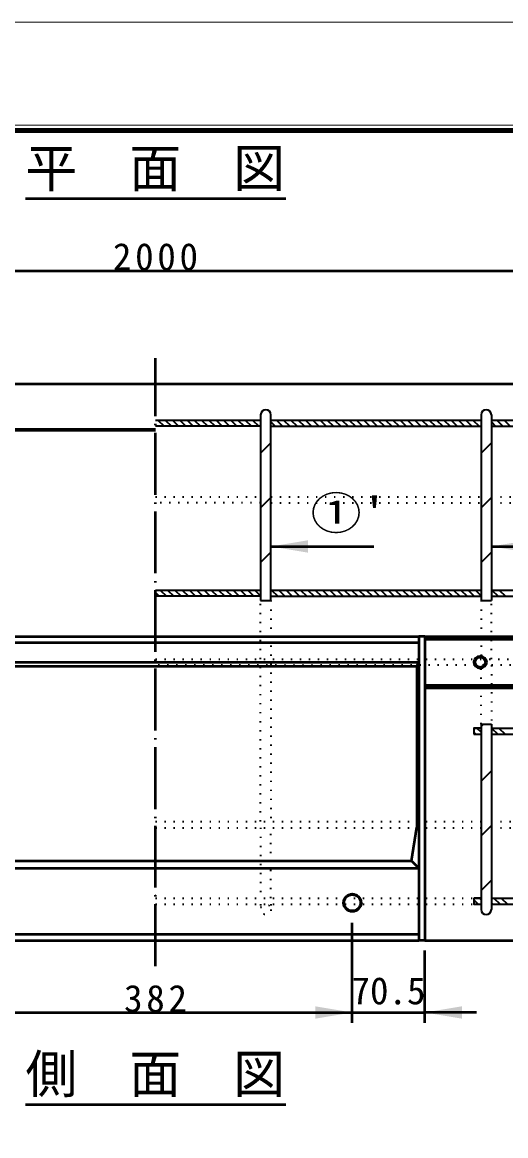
# Model space of a CAD drawing. Units: millimetres, scale not verified. Extents: x -2102 to 2102, y -1485 to 1485.
# Drawn here: x 704 to 1173, y 404 to 1485 of the extents above; entities that cross this region are included whole.
import ezdxf
from ezdxf.enums import TextEntityAlignment as Align

# ---------------------------------------------------------------- set-up
doc = ezdxf.new("R2010")
doc.units = ezdxf.units.MM
doc.header["$LTSCALE"] = 5
doc.linetypes.add('DOTTED', pattern=[1.75, 0.25, -1.5])
doc.linetypes.add('LONG_DASHED_DOTTED', pattern=[15.25, 12, -1.5, 0.25, -1.5])
doc.layers.add('0-0_V-nasSTD', color=7, linetype='Continuous', lineweight=35)
doc.layers.add('0-1_0', color=7, linetype='Continuous', lineweight=50)
doc.styles.add('ＭＳ ゴシック', font='')
doc.styles.get('ＭＳ ゴシック').set_extended_font_data('MS Gothic')

msp = doc.modelspace()

# ---------------------------------------------------------------- linework, layer by layer
at = {"layer": '0-0_V-nasSTD'}
for p, q in [((935.5, 1103.887), (935.5, 923.887)), ((1149.5, 1103.887), (1149.5, 923.887)), ((1159.5, 1103.887), (1159.5, 923.887)), ((833.5, 1098.887), (935.5, 1098.887)), ((833.5, 1094.037), (834.65, 1092.887)), ((935.5, 1092.887), (833.5, 1092.887)), ((835.721, 1098.887), (841.721, 1092.887)), ((842.792, 1098.887), (848.792, 1092.887)), ((849.864, 1098.887), (855.864, 1092.887)), ((856.935, 1098.887), (862.935, 1092.887)), ((864.006, 1098.887), (870.006, 1092.887)), ((871.077, 1098.887), (877.077, 1092.887)), ((878.148, 1098.887), (884.148, 1092.887)), ((885.219, 1098.887), (891.219, 1092.887)), ((892.29, 1098.887), (898.29, 1092.887)), ((899.361, 1098.887), (905.361, 1092.887)), ((906.432, 1098.887), (912.432, 1092.887)), ((913.503, 1098.887), (919.503, 1092.887)), ((920.574, 1098.887), (926.574, 1092.887)), ((927.645, 1098.887), (933.645, 1092.887)), ((934.716, 1098.887), (935.5, 1098.103)), ((945.5, 1098.887), (1149.5, 1098.887)), ((945.5, 1097.042), (949.655, 1092.887)), ((945.5, 1092.887), (1149.5, 1092.887)), ((950.726, 1098.887), (956.726, 1092.887)), ((957.798, 1098.887), (963.798, 1092.887)), ((964.869, 1098.887), (970.869, 1092.887)), ((971.94, 1098.887), (977.94, 1092.887)), ((979.011, 1098.887), (985.011, 1092.887)), ((986.082, 1098.887), (992.082, 1092.887)), ((993.153, 1098.887), (999.153, 1092.887)), ((1000.224, 1098.887), (1006.224, 1092.887)), ((1007.295, 1098.887), (1013.295, 1092.887)), ((1014.366, 1098.887), (1020.366, 1092.887)), ((1021.437, 1098.887), (1027.437, 1092.887)), ((1028.508, 1098.887), (1034.508, 1092.887)), ((1035.579, 1098.887), (1041.579, 1092.887)), ((1042.65, 1098.887), (1048.65, 1092.887)), ((1049.721, 1098.887), (1055.721, 1092.887)), ((1056.792, 1098.887), (1062.792, 1092.887)), ((1063.864, 1098.887), (1069.864, 1092.887)), ((1070.935, 1098.887), (1076.935, 1092.887)), ((1078.006, 1098.887), (1084.006, 1092.887)), ((1085.077, 1098.887), (1091.077, 1092.887)), ((1092.148, 1098.887), (1098.148, 1092.887)), ((1099.219, 1098.887), (1105.219, 1092.887)), ((1106.29, 1098.887), (1112.29, 1092.887)), ((1113.361, 1098.887), (1119.361, 1092.887)), ((1120.432, 1098.887), (1126.432, 1092.887)), ((1127.503, 1098.887), (1133.503, 1092.887)), ((1134.574, 1098.887), (1140.574, 1092.887)), ((1141.645, 1098.887), (1147.645, 1092.887)), ((1148.716, 1098.887), (1149.5, 1098.103)), ((1159.5, 1098.887), (1363.5, 1098.887)), ((1159.5, 1097.042), (1163.655, 1092.887)), ((1159.5, 1092.887), (1363.5, 1092.887)), ((1164.726, 1098.887), (1170.726, 1092.887)), ((1171.798, 1098.887), (1177.798, 1092.887)), ((935.5, 1066.639), (945.5, 1076.639)), ((1149.5, 1066.639), (1159.5, 1076.639)), ((935.5, 1013.606), (945.5, 1023.606)), ((1149.5, 1013.606), (1159.5, 1023.606)), ((935.5, 960.573), (945.5, 970.573)), ((1149.5, 960.573), (1159.5, 970.573)), ((833.5, 933.887), (935.5, 933.887)), ((833.5, 931.402), (837.016, 927.887)), ((838.087, 933.887), (844.087, 927.887)), ((845.158, 933.887), (851.158, 927.887)), ((852.229, 933.887), (858.229, 927.887)), ((859.3, 933.887), (865.3, 927.887)), ((866.371, 933.887), (872.371, 927.887)), ((873.442, 933.887), (879.442, 927.887)), ((880.513, 933.887), (886.513, 927.887)), ((887.584, 933.887), (893.584, 927.887)), ((894.655, 933.887), (900.655, 927.887)), ((901.726, 933.887), (907.726, 927.887)), ((908.798, 933.887), (914.798, 927.887)), ((915.869, 933.887), (921.869, 927.887)), ((922.94, 933.887), (928.94, 927.887)), ((930.011, 933.887), (935.5, 928.397)), ((945.5, 933.887), (1149.5, 933.887)), ((946.021, 933.887), (952.021, 927.887)), ((953.092, 933.887), (959.092, 927.887)), ((960.163, 933.887), (966.163, 927.887)), ((967.234, 933.887), (973.234, 927.887)), ((974.305, 933.887), (980.305, 927.887)), ((981.376, 933.887), (987.376, 927.887)), ((988.447, 933.887), (994.447, 927.887)), ((995.518, 933.887), (1001.518, 927.887)), ((1002.589, 933.887), (1008.589, 927.887)), ((1009.66, 933.887), (1015.66, 927.887)), ((1016.731, 933.887), (1022.731, 927.887)), ((1023.803, 933.887), (1029.803, 927.887)), ((1030.874, 933.887), (1036.874, 927.887)), ((1037.945, 933.887), (1043.945, 927.887)), ((1045.016, 933.887), (1051.016, 927.887)), ((1052.087, 933.887), (1058.087, 927.887)), ((1059.158, 933.887), (1065.158, 927.887)), ((1066.229, 933.887), (1072.229, 927.887)), ((1073.3, 933.887), (1079.3, 927.887)), ((1080.371, 933.887), (1086.371, 927.887)), ((1087.442, 933.887), (1093.442, 927.887)), ((1094.513, 933.887), (1100.513, 927.887)), ((1101.584, 933.887), (1107.584, 927.887)), ((1108.655, 933.887), (1114.655, 927.887)), ((1115.726, 933.887), (1121.726, 927.887)), ((1122.798, 933.887), (1128.798, 927.887)), ((1129.869, 933.887), (1135.869, 927.887)), ((1136.94, 933.887), (1142.94, 927.887)), ((1144.011, 933.887), (1149.5, 928.397)), ((1159.5, 933.887), (1363.5, 933.887)), ((1160.021, 933.887), (1166.021, 927.887)), ((1167.092, 933.887), (1173.092, 927.887)), ((935.5, 927.887), (833.5, 927.887)), ((945.5, 927.887), (1149.5, 927.887)), ((1149.5, 923.887), (1159.5, 923.887)), ((1159.5, 927.887), (1363.5, 927.887)), ((1142.5, 799.887), (1149.5, 799.887)), ((1142.5, 799.887), (1142.5, 793.887)), ((1145.528, 799.887), (1149.5, 795.915)), ((1149.5, 803.887), (1149.5, 623.887)), ((1149.5, 803.887), (1159.5, 803.887)), ((1149.5, 801.474), (1151.912, 803.887)), ((1159.5, 803.887), (1159.5, 623.887)), ((1159.5, 799.887), (1363.5, 799.887)), ((1159.671, 799.887), (1165.671, 793.887)), ((1166.742, 799.887), (1172.742, 793.887)), ((1142.5, 795.844), (1144.457, 793.887)), ((1142.5, 793.887), (1149.5, 793.887)), ((1142.5, 793.887), (1149.5, 793.887)), ((1159.5, 793.887), (1363.5, 793.887)), ((1149.5, 748.441), (1159.5, 758.441)), ((1149.5, 695.408), (1159.5, 705.408)), ((1149.5, 642.375), (1159.5, 652.375)), ((1142.5, 634.887), (1149.5, 634.887)), ((1142.5, 634.887), (1142.5, 628.887)), ((1149.5, 634.887), (1142.5, 634.887)), ((1142.5, 633.209), (1146.823, 628.887)), ((1142.5, 628.887), (1149.5, 628.887)), ((1147.894, 634.887), (1149.5, 633.281)), ((1159.5, 634.887), (1363.5, 634.887)), ((1159.5, 630.352), (1160.965, 628.887)), ((1159.5, 628.887), (1363.5, 628.887)), ((1162.036, 634.887), (1168.036, 628.887)), ((1169.107, 634.887), (1175.107, 628.887))]:
    msp.add_line(p, q, dxfattribs=at)
at = {"layer": '0-0_V-nasSTD', "linetype": 'DOTTED'}
for p, q in [((833.5, 1024.529), (935.5, 1024.529)), ((935.5, 1018.529), (833.5, 1018.529)), ((945.5, 1024.529), (1149.5, 1024.529)), ((945.5, 1018.529), (1149.5, 1018.529)), ((1159.5, 1024.529), (1363.5, 1024.529)), ((1159.5, 1018.529), (1363.5, 1018.529)), ((935.5, 709.244), (935.5, 923.887)), ((945.5, 923.887), (945.5, 709.244)), ((1149.5, 923.887), (1149.5, 866.887)), ((1159.5, 866.887), (1159.5, 923.887)), ((833.5, 866.887), (1808.5, 866.887)), ((1808.5, 860.887), (833.5, 860.887)), ((1149.5, 803.887), (1149.5, 860.887)), ((1159.5, 860.887), (1159.5, 803.887)), ((833.5, 709.244), (1149.5, 709.244)), ((833.5, 703.244), (1149.5, 703.244)), ((935.5, 703.244), (935.5, 634.887)), ((945.5, 634.887), (945.5, 703.244)), ((1159.5, 709.244), (1363.5, 709.244)), ((1159.5, 703.244), (1363.5, 703.244)), ((833.5, 634.887), (1142.5, 634.887)), ((833.5, 628.887), (1142.5, 628.887)), ((935.5, 628.887), (935.5, 623.887)), ((945.5, 628.887), (945.5, 623.887))]:
    msp.add_line(p, q, dxfattribs=at)
at = {"layer": '0-0_V-nasSTD', "lineweight": 50}
for p, q in [((1159.5, 976.208), (1933.5, 976.208)), ((1095, 888.887), (1833.5, 888.887)), ((1095, 886.387), (1833.5, 886.387)), ((1087.25, 859.987), (1087.25, 703.887)), ((1833.5, 841.387), (1095, 841.387)), ((1095, 838.887), (1833.5, 838.887)), ((1081.813, 671.057), (1087.25, 703.887))]:
    msp.add_line(p, q, dxfattribs=at)
at = {"layer": '0-0_V-nasSTD', "lineweight": 18}
for points in [[(-2102.5, -1485), (-2102.5, 1485), (2102.5, 1485), (2102.5, -1485)], [(-2002.5, -1385), (-2002.5, 1385), (2002.5, 1385), (2002.5, -1385)]]:
    msp.add_lwpolyline(points, close=True, dxfattribs=at)
at = {"layer": '0-0_V-nasSTD', "lineweight": 100}
msp.add_lwpolyline([(1997.5, -1380), (1997.5, 1380), (-1997.5, 1380)], dxfattribs=at)
at = {"layer": '0-0_V-nasSTD'}
for points in [[(935.5, 923.887), (945.5, 923.887), (945.5, 1103.887)], [(1149.5, 799.887), (1142.5, 799.887), (1142.5, 793.887)], [(1142.5, 634.887), (1142.5, 628.887), (1149.5, 628.887)]]:
    msp.add_lwpolyline(points, dxfattribs=at)
at = {"layer": '0-0_V-nasSTD', "lineweight": 50}
for centre, radius in [((1148.7, 863.887), 6), ((1148.7, 863.887), 5), ((1024.5, 630.387), 8.5), ((1024.5, 630.387), 8)]:
    msp.add_circle(centre, radius, dxfattribs=at)
at = {"layer": '0-0_V-nasSTD', "linetype": 'DOTTED'}
msp.add_circle((940.5, 623.887), 5, dxfattribs=at)
at = {"layer": '0-0_V-nasSTD'}
for centre, start, end in [((940.5, 1103.887), 0, 180), ((1154.5, 1103.887), 0, 180), ((1154.5, 623.887), 180, 0)]:
    msp.add_arc(centre, 5, start, end, dxfattribs=at)
for points in [[(945.5, 976.208), (981.5, 970.208), (981.5, 982.208)], [(1159.5, 976.208), (1195.5, 970.208), (1195.5, 982.208)], [(988.5, 517.887), (988.5, 529.887), (1024.5, 523.887)], [(1095, 523.887), (1131, 517.887), (1131, 529.887)]]:
    msp.add_solid(points, dxfattribs=at)
at = {"layer": '0-1_0'}
for p, q in [((707.097, 1313.887), (959.903, 1313.887)), ((-166.5, 1243.887), (1833.5, 1243.887)), ((1833.5, 1133.887), (-166.5, 1133.887)), ((833.5, 1089.887), (-166.5, 1089.887)), ((833.5, 1088.887), (-166.5, 1088.887)), ((945.5, 976.208), (1045.5, 976.208)), ((578, 888.887), (1089, 888.887)), ((1089, 888.887), (1089, 593.887)), ((1095, 888.887), (1089, 888.887)), ((1095, 888.887), (1095, 593.887)), ((578, 882.887), (1089, 882.887)), ((578, 863.887), (1089, 863.887)), ((579.75, 859.987), (1087.25, 859.987)), ((1087.25, 859.987), (1089, 863.887)), ((585.187, 671.057), (1081.813, 671.057)), ((1081.813, 671.057), (1089, 663.887)), ((578, 663.887), (1089, 663.887)), ((1024.5, 513.887), (1024.5, 610.887)), ((578, 599.887), (1089, 599.887)), ((578, 593.887), (1089, 593.887)), ((1095, 593.887), (1089, 593.887)), ((1095, 593.887), (1089, 593.887)), ((1095, 593.887), (1089, 593.887)), ((1095, 593.887), (1089, 593.887)), ((1095, 593.887), (1089, 593.887)), ((1095, 593.887), (1089, 593.887)), ((1095, 593.887), (1089, 593.887)), ((1095, 593.887), (1089, 593.887)), ((1095, 593.887), (1833.5, 593.887)), ((1095, 513.887), (1095, 583.887)), ((642.5, 523.887), (1024.5, 523.887)), ((1024.5, 523.887), (1095, 523.887)), ((1145, 523.887), (1095, 523.887)), ((707.097, 434.655), (959.903, 434.655))]:
    msp.add_line(p, q, dxfattribs=at)
at = {"layer": '0-1_0', "linetype": 'LONG_DASHED_DOTTED'}
msp.add_line((833.5, 568.887), (833.5, 1158.887), dxfattribs=at)
at = {"layer": '0-1_0', "lineweight": 35}
msp.add_line((833.5, 637.732), (833.655, 637.887), dxfattribs=at)

# ---------------------------------------------------------------- texts
at = {"layer": '0-0_V-nasSTD', "style": 'ＭＳ ゴシック'}
for s, height, p in [('平\u3000面\u3000図', 36.95, (707.097, 1313.887)), ('70.5', 26.39, (1023.75, 523.887)), ('側\u3000面\u3000図', 36.95, (707.097, 434.655))]:
    msp.add_text(s, height=height, dxfattribs=at).set_placement(p, align=Align.BOTTOM_LEFT)
at = {"layer": '0-0_V-nasSTD', "style": 'ＭＳ ゴシック', "width": 1.15}
msp.add_text("①'", height=31.67, dxfattribs=at).set_placement((983.9, 983.208), align=Align.BOTTOM_LEFT)
at = {"layer": '0-0_V-nasSTD', "char_height": 26.39, "attachment_point": 7, "style": 'ＭＳ ゴシック'}
for s, insert in [('\\T1.2;2000', (792.1, 1243.887)), ('\\T1.2;382', (802.9, 523.887))]:
    msp.add_mtext(s, dxfattribs=dict(at, insert=insert))

doc.saveas('drawing.dxf')
